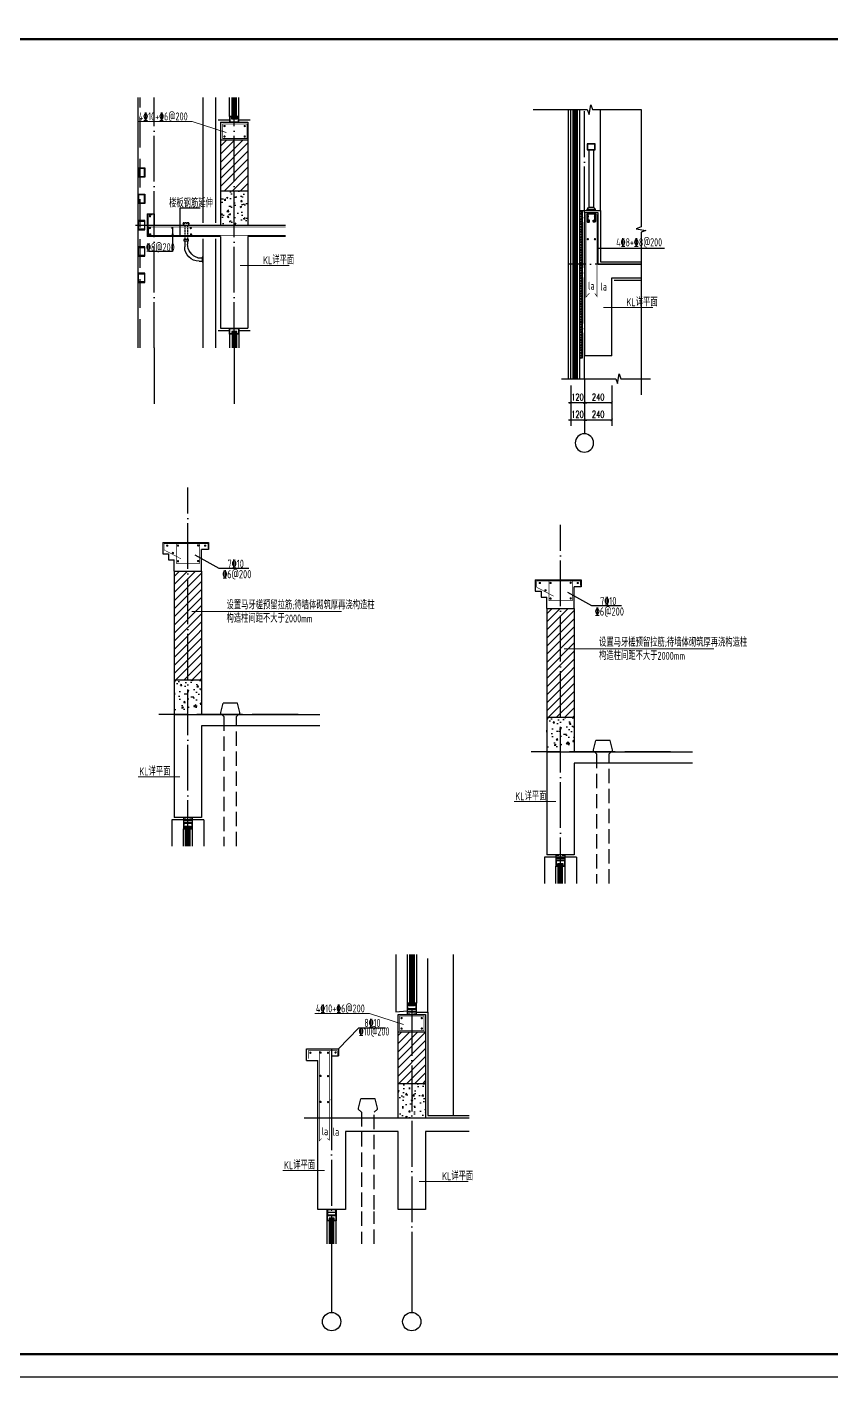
# Model space of a CAD drawing. Extents: x -638872 to -278819, y -139534 to 213996.
# Drawn here: x -345667 to -338645, y -121714 to -109929 of the extents above; entities that cross this region are included whole.
import ezdxf
from ezdxf.enums import TextEntityAlignment as Align

# ---------------------------------------------------------------- set-up
doc = ezdxf.new("R2010")
doc.units = 0
doc.header["$LTSCALE"] = 1000
doc.header["$MEASUREMENT"] = 0
doc.linetypes.add('DASH', pattern=[0.35, 0.25, -0.1])
doc.linetypes.add('DOTE', pattern=[2.42, 2, -0.2, 0.02, -0.2])
doc.layers.get('0').update_dxf_attribs({"linetype": 'CONTINUOUS'})
doc.layers.get('Defpoints').update_dxf_attribs({"linetype": 'CONTINUOUS'})
for name, color, linetype in [('0 - 填充', 250, 'CONTINUOUS'), ('0 - 栏杆', 151, 'CONTINUOUS'), ('AXIS', 171, 'CONTINUOUS'), ('AXIS_TEXT', 7, 'CONTINUOUS'), ('BALCONY', 6, 'CONTINUOUS'), ('DIM_SYMB', 3, 'CONTINUOUS'), ('DOTE', 14, 'DOTE'), ('E_WINDOW', 132, 'CONTINUOUS'), ('LATRINE', 6, 'CONTINUOUS'), ('LVTRY', 6, 'CONTINUOUS'), ('L栏杆', 161, 'CONTINUOUS'), ('PUB_DIM', 171, 'CONTINUOUS'), ('PUB_HATCH', 8, 'CONTINUOUS'), ('PUB_WALL', 9, 'CONTINUOUS'), ('REIN', 1, 'CONTINUOUS'), ('S_FLOOR', 2, 'CONTINUOUS'), ('S_SURFACE', 6, 'CONTINUOUS'), ('S_WALL', 9, 'CONTINUOUS'), ('SURFACE', 6, 'CONTINUOUS'), ('THICK', 6, 'CONTINUOUS'), ('TK', 4, 'CONTINUOUS')]:
    doc.layers.add(name, color=color, linetype=linetype)
for name, color, linetype, lineweight in [('COLU_HATCH', 251, 'CONTINUOUS', 0), ('FLOOR_UP_TEXT', 7, 'CONTINUOUS', 0), ('REIND', 1, 'CONTINUOUS', 0), ('REINL', 1, 'CONTINUOUS', 0)]:
    doc.layers.add(name, color=color, linetype=linetype, lineweight=lineweight)
doc.styles.add('_TCH_DIM_T3', font='SIMPLEX', dxfattribs={"width": 0.705882, "bigfont": 'GBCBIG'})
doc.styles.add('COMPLEX', font='COMPLEX')
doc.styles.add('TSSD_REIN', font='tssdeng.shx', dxfattribs={"width": 0.7, "bigfont": 'tssdchn.shx'})
doc.dimstyles.new('_TCH_ARCH&&20', dxfattribs={"dimtxt": 59.5, "dimasz": 20, "dimexe": 50, "dimexo": 60, "dimgap": 20, "dimtad": 1, "dimdec": 0, "dimzin": 0, "dimdsep": 46, "dimtxsty": '_TCH_DIM_T3', "dimblk": 'ARCHTICK', "dimcen": 0.09, "dimclrt": 7, "dimazin": 2, "dimtfac": 1, "dimtdec": 0, "dimtix": 1, "dimtmove": 2, "dimatfit": 3, "dimfxl": 0, "dimtolj": 1, "dimtzin": 0, "dimarcsym": 0})

# ---------------------------------------------------------------- blocks, each defined once
blk = doc.blocks.new('A$C32133BCD')
at = {"layer": 'S_SURFACE', "linetype": 'DASH', "ltscale": 0.3}
for p, q in [((688, 1594), (813, 1594)), ((688, 1594), (688, 981)), ((813, 1594), (813, 981))]:
    blk.add_line(p, q, dxfattribs=at)
at = {"layer": 'S_SURFACE'}
for p, q in [((688, 928), (688, 783)), ((813, 928), (813, 658)), ((239, 184), (43, 184)), ((188, 33), (43, 33))]:
    blk.add_line(p, q, dxfattribs=at)
at = {"layer": 'S_SURFACE', "linetype": 'DASH', "ltscale": 0.3}
blk.add_lwpolyline([(875, 1704), (875, 1686), (625, 1686), (625, 1704)], close=True, dxfattribs=at)
at = {"layer": 'S_SURFACE'}
for points in [[(652, 981), (853, 981), (853, 928), (652, 928)], [(0, 208), (43, 208), (43, 0), (0, 0)]]:
    blk.add_lwpolyline(points, close=True, dxfattribs=at)
at = {"layer": 'S_SURFACE', "linetype": 'DASH', "ltscale": 0.3}
for centre, start, end in [((749, 1703), 187.78586, 240.7315), ((752, 1703), 299.2685, 352.21414)]:
    blk.add_arc(centre, 125, start, end, dxfattribs=at)
at = {"layer": 'S_SURFACE'}
for centre, start in [((188, 658), 270), ((63, 783), 286.39188)]:
    blk.add_arc(centre, 625, start, 0, dxfattribs=at)
blk = doc.blocks.new('_AXISO')
blk.add_circle((0, 0), 0.5)
at = {"layer": 'AXIS_TEXT', "style": 'COMPLEX', "width": 1.041667}
blk.add_attdef('A', text='', height=0.56, dxfattribs=at).set_placement((-0.25, -0.28), (0.25, -0.28), align=Align.FIT)
blk = doc.blocks.new('_ArchTick')
at = {"color": 0, "linetype": 'ByBlock', "const_width": 0.15}
blk.add_lwpolyline([(-0.5, -0.5), (0.5, 0.5)], dxfattribs=at)
blk = doc.blocks.new('*D571')
at = {"layer": 'Defpoints', "color": 0}
for p in [(-340919, -113000), (-340799, -113000), (-340919, -113210)]:
    blk.add_point(p, dxfattribs=at)
at = {"layer": 'PUB_DIM', "color": 0, "lineweight": -2}
for p, q in [((-340919, -113060), (-340919, -113260)), ((-340799, -113060), (-340799, -113260)), ((-340919, -113210), (-340939, -113210)), ((-340799, -113210), (-340919, -113210)), ((-340799, -113210), (-340779, -113210))]:
    blk.add_line(p, q, dxfattribs=at)
at = {"layer": 'PUB_DIM', "color": 0, "lineweight": -2, "xscale": 20, "yscale": 20, "zscale": 20}
blk.add_blockref('_ArchTick', (-340919, -113210), dxfattribs=at)
at = {"layer": 'PUB_DIM', "color": 0, "lineweight": -2, "xscale": 20, "yscale": 20, "zscale": 20, "rotation": 180}
blk.add_blockref('_ArchTick', (-340799, -113210), dxfattribs=at)
at = {"layer": 'PUB_DIM', "color": 7, "insert": (-340859, -113160), "char_height": 59.5, "attachment_point": 5, "style": '_TCH_DIM_T3'}
blk.add_mtext('\\A1;120', dxfattribs=at)
blk = doc.blocks.new('*D572')
at = {"layer": 'Defpoints', "color": 0}
for p in [(-340799, -113000), (-340559, -113000), (-340799, -113210)]:
    blk.add_point(p, dxfattribs=at)
at = {"layer": 'PUB_DIM', "color": 0, "lineweight": -2}
for p, q in [((-340799, -113060), (-340799, -113260)), ((-340559, -113060), (-340559, -113260)), ((-340559, -113210), (-340799, -113210))]:
    blk.add_line(p, q, dxfattribs=at)
at = {"layer": 'PUB_DIM', "color": 0, "lineweight": -2, "xscale": 20, "yscale": 20, "zscale": 20, "rotation": 180}
blk.add_blockref('_ArchTick', (-340799, -113210), dxfattribs=at)
at = {"layer": 'PUB_DIM', "color": 0, "lineweight": -2, "xscale": 20, "yscale": 20, "zscale": 20}
blk.add_blockref('_ArchTick', (-340559, -113210), dxfattribs=at)
at = {"layer": 'PUB_DIM', "color": 7, "insert": (-340679, -113160), "char_height": 59.5, "attachment_point": 5, "style": '_TCH_DIM_T3'}
blk.add_mtext('\\A1;240', dxfattribs=at)
blk = doc.blocks.new('*D573')
at = {"layer": 'Defpoints', "color": 0}
for p in [(-340919, -113000), (-340799, -113000), (-340919, -113360)]:
    blk.add_point(p, dxfattribs=at)
at = {"layer": 'PUB_DIM', "color": 0, "lineweight": -2}
for p, q in [((-340919, -113060), (-340919, -113410)), ((-340799, -113060), (-340799, -113410)), ((-340919, -113360), (-340939, -113360)), ((-340799, -113360), (-340919, -113360)), ((-340799, -113360), (-340779, -113360))]:
    blk.add_line(p, q, dxfattribs=at)
at = {"layer": 'PUB_DIM', "color": 0, "lineweight": -2, "xscale": 20, "yscale": 20, "zscale": 20}
blk.add_blockref('_ArchTick', (-340919, -113360), dxfattribs=at)
at = {"layer": 'PUB_DIM', "color": 0, "lineweight": -2, "xscale": 20, "yscale": 20, "zscale": 20, "rotation": 180}
blk.add_blockref('_ArchTick', (-340799, -113360), dxfattribs=at)
at = {"layer": 'PUB_DIM', "color": 7, "insert": (-340859, -113310), "char_height": 59.5, "attachment_point": 5, "style": '_TCH_DIM_T3'}
blk.add_mtext('\\A1;120', dxfattribs=at)
blk = doc.blocks.new('*D574')
at = {"layer": 'Defpoints', "color": 0}
for p in [(-340799, -113000), (-340559, -113000), (-340799, -113360)]:
    blk.add_point(p, dxfattribs=at)
at = {"layer": 'PUB_DIM', "color": 0, "lineweight": -2}
for p, q in [((-340799, -113060), (-340799, -113410)), ((-340559, -113060), (-340559, -113410)), ((-340559, -113360), (-340799, -113360))]:
    blk.add_line(p, q, dxfattribs=at)
at = {"layer": 'PUB_DIM', "color": 0, "lineweight": -2, "xscale": 20, "yscale": 20, "zscale": 20, "rotation": 180}
blk.add_blockref('_ArchTick', (-340799, -113360), dxfattribs=at)
at = {"layer": 'PUB_DIM', "color": 0, "lineweight": -2, "xscale": 20, "yscale": 20, "zscale": 20}
blk.add_blockref('_ArchTick', (-340559, -113360), dxfattribs=at)
at = {"layer": 'PUB_DIM', "color": 7, "insert": (-340679, -113310), "char_height": 59.5, "attachment_point": 5, "style": '_TCH_DIM_T3'}
blk.add_mtext('\\A1;240', dxfattribs=at)
blk = doc.blocks.new('GeYuanFrame_32046168', base_point=(20.09, 4.53))
at = {"layer": 'TK'}
blk.add_lwpolyline([(20.09, 4.53), (20.09, 598.53), (861.09, 598.53), (861.09, 4.53)], close=True, dxfattribs=at)
at = {"layer": 'TK', "const_width": 1}
blk.add_lwpolyline([(45.09, 588.53), (851.09, 588.53), (851.09, 14.53), (45.09, 14.53)], close=True, dxfattribs=at)

msp = doc.modelspace()

# ---------------------------------------------------------------- hatches: boundary and pattern name
at = {"layer": '0 - 填充'}
h = msp.add_hatch(dxfattribs=at)
h.set_pattern_fill('普通砖', color=256, scale=20, style=0)
h.set_pattern_definition([(45, (-726028.226, -75615.016), (-35.355353, 35.355353), [])])
h.paths.add_polyline_path([(-343977.35, -111359.45), (-343737.35, -111359.45), (-343737.35, -110913.45), (-343977.35, -110913.74)])
h = msp.add_hatch(dxfattribs=at)
h.set_pattern_fill('ANSI37', color=256, scale=10, style=0)
h.set_pattern_definition([(135, (669280.422, -895413.919), (11.22532015, 11.22532015), []), (45, (669280.422, -895413.919), (11.22532015, -11.22532015), [])])
h.paths.add_polyline_path([(-340838.95, -112820.21), (-340818.95, -112820.21), (-340818.95, -111530.21), (-340838.95, -111530.21)])
at = {"layer": 'PUB_HATCH'}
h = msp.add_hatch(dxfattribs=at)
h.set_pattern_fill('混凝土', color=256, scale=20, style=0)
h.set_pattern_definition([(50, (-1133224.58, 304254.1), (143.452037, -12.550427), [15, -165]), (355, (-1133224.58, 304254.1), (-27.750267, 150.438427), [12, -132]), (100.4514, (-1133212.63, 304253.05), (115.701876, 137.887908), [12.748038, -140.228422]), (46.1842, (-1133224.58, 304294.1), (213.44821, -33.103803), [22.5, -247.5]), (96.6356, (-1133206.8, 304291.34), (186.93254, 194.823574), [19.12206, -210.3426]), (351.1842, (-1133224.58, 304294.1), (186.93239, 194.82372), [18, -198]), (21, (-1133204.58, 304284.1), (119.38141, -80.523778), [15, -165]), (326, (-1133204.58, 304284.1), (48.663066, 145.03001), [12, -132]), (71.4514, (-1133194.63, 304277.39), (168.044526, 64.5061), [12.748038, -140.228422]), (37.5, (-1133224.58, 304254.1), (2.431971, 66.5787708), [0, -130.4, 0, -134, 0, -132.5]), (7.5, (-1133224.58, 304254.1), (52.6139075, 78.8823424), [0, -76.4, 0, -127.4, 0, -50.5]), (327.5, (-1133269.18, 304254.1), (106.7644872, -4.5109743), [0, -50, 0, -156, 0, -207]), (317.5, (-1133289.18, 304254.1), (116.637234, 20.020996), [0, -65, 0, -103.6, 0, -147])])
h.paths.add_polyline_path([(-343737.35, -111359.45), (-343977.35, -111359.45), (-343977.35, -111659.45), (-343737.35, -111659.45)])
h = msp.add_hatch(dxfattribs=at)
h.set_pattern_fill('普通砖', color=256, scale=20, style=0)
h.set_pattern_definition([(45, (-846279.266, -634018.164), (-35.3553532, 35.3553532), [])])
h.paths.add_polyline_path([(-344141.7, -114679.62), (-344381.7, -114679.62), (-344381.7, -115629.62), (-344141.7, -115629.62), (-344141.7, -115331.66), (-344174.44, -115329.41), (-344141.7, -115327.17), (-344141.7, -115232.34), (-344184.44, -115229.41), (-344141.7, -115226.49)])
h = msp.add_hatch(dxfattribs=at)
h.set_pattern_fill('普通砖', color=256, scale=20, style=0)
h.set_pattern_definition([(45, (-843025.33, -634344.08), (-35.3553532, 35.3553532), [])])
h.paths.add_polyline_path([(-340887.76, -115005.53), (-341127.76, -115005.53), (-341127.76, -115955.53), (-340887.76, -115955.53), (-340887.76, -115657.57), (-340920.51, -115655.33), (-340887.76, -115653.09), (-340887.76, -115558.26), (-340930.51, -115555.33), (-340887.76, -115552.4)])
h = msp.add_hatch(dxfattribs=at)
h.set_pattern_fill('混凝土', color=256, scale=20, style=0)
h.set_pattern_definition([(50, (-846279.27, -634054.07), (143.452037, -12.550427), [15, -165]), (355, (-846279.27, -634054.07), (-27.750267, 150.438427), [12, -132]), (100.4514, (-846267.31, -634055.11), (115.701876, 137.887908), [12.748038, -140.228422]), (46.1842, (-846279.27, -634014.07), (213.44821, -33.103803), [22.5, -247.5]), (96.6356, (-846261.48, -634016.82), (186.93254, 194.823574), [19.12206, -210.3426]), (351.1842, (-846279.27, -634014.07), (186.93239, 194.82372), [18, -198]), (21, (-846259.27, -634024.07), (119.38141, -80.523778), [15, -165]), (326, (-846259.27, -634024.07), (48.663066, 145.03001), [12, -132]), (71.4514, (-846249.32, -634030.78), (168.044526, 64.5061), [12.748038, -140.228422]), (37.5, (-846279.266, -634054.066), (2.431971, 66.5787708), [0, -130.4, 0, -134, 0, -132.5]), (7.5, (-846279.266, -634054.066), (52.6139075, 78.8823424), [0, -76.4, 0, -127.4, 0, -50.5]), (327.5, (-846323.866, -634054.066), (106.7644872, -4.5109743), [0, -50, 0, -156, 0, -207]), (317.5, (-846343.87, -634054.07), (116.637234, 20.020996), [0, -65, 0, -103.6, 0, -147])])
h.paths.add_polyline_path([(-344141.7, -115629.62), (-344381.7, -115629.62), (-344381.7, -115929.62), (-344141.7, -115929.62)])
h = msp.add_hatch(dxfattribs=at)
h.set_pattern_fill('混凝土', color=256, scale=20, style=0)
h.set_pattern_definition([(50, (-843025.33, -634379.98), (143.452037, -12.550427), [15, -165]), (355, (-843025.33, -634379.98), (-27.750267, 150.438427), [12, -132]), (100.4514, (-843013.38, -634381.03), (115.701876, 137.887908), [12.748038, -140.228422]), (46.1842, (-843025.33, -634339.98), (213.44821, -33.103803), [22.5, -247.5]), (96.6356, (-843007.54, -634342.74), (186.93254, 194.823574), [19.12206, -210.3426]), (351.1842, (-843025.33, -634339.98), (186.93239, 194.82372), [18, -198]), (21, (-843005.33, -634349.98), (119.38141, -80.523778), [15, -165]), (326, (-843005.33, -634349.98), (48.663066, 145.03001), [12, -132]), (71.4514, (-842995.38, -634356.7), (168.044526, 64.5061), [12.748038, -140.228422]), (37.5, (-843025.33, -634379.983), (2.431971, 66.5787708), [0, -130.4, 0, -134, 0, -132.5]), (7.5, (-843025.33, -634379.98), (52.6139075, 78.8823424), [0, -76.4, 0, -127.4, 0, -50.5]), (327.5, (-843069.93, -634379.983), (106.7644872, -4.5109743), [0, -50, 0, -156, 0, -207]), (317.5, (-843089.93, -634379.98), (116.637234, 20.020996), [0, -65, 0, -103.6, 0, -147])])
h.paths.add_polyline_path([(-340887.76, -115955.53), (-341127.76, -115955.53), (-341127.76, -116255.53), (-340887.76, -116255.53)])
h = msp.add_hatch(dxfattribs=at)
h.set_pattern_fill('普通砖', color=256, scale=20, style=0)
h.set_pattern_definition([(45, (-749316.135, -85236.36), (-35.355353, 35.355353), [])])
h.paths.add_polyline_path([(-342186.63, -118700.76), (-342426.63, -118700.76), (-342426.63, -119036.55), (-342408.89, -119037.76), (-342426.63, -119038.98), (-342426.63, -119136.55), (-342408.89, -119137.76), (-342426.63, -119138.98), (-342426.63, -119150.76), (-342186.63, -119150.76)])
h = msp.add_hatch(dxfattribs=at)
h.set_pattern_fill('混凝土', color=256, scale=20, style=0)
h.set_pattern_definition([(50, (-749316.13, -85272.26), (143.452037, -12.550427), [15, -165]), (355, (-749316.13, -85272.26), (-27.750267, 150.438427), [12, -132]), (100.4514, (-749304.18, -85273.31), (115.701876, 137.88791), [12.74804, -140.22842]), (46.1842, (-749316.13, -85232.26), (213.44821, -33.1038), [22.5, -247.5]), (96.6356, (-749298.35, -85235.02), (186.93254, 194.82357), [19.12206, -210.3426]), (351.1842, (-749316.13, -85232.26), (186.93239, 194.82372), [18, -198]), (21, (-749296.13, -85242.26), (119.38141, -80.523778), [15, -165]), (326, (-749296.13, -85242.26), (48.663066, 145.03001), [12, -132]), (71.4514, (-749286.19, -85248.97), (168.044526, 64.5061), [12.74804, -140.22842]), (37.5, (-749316.135, -85272.26), (2.431971, 66.578771), [0, -130.4, 0, -134, 0, -132.5]), (7.5, (-749316.135, -85272.26), (52.613907, 78.882342), [0, -76.4, 0, -127.4, 0, -50.5]), (327.5, (-749360.735, -85272.26), (106.764487, -4.510974), [0, -50, 0, -156, 0, -207]), (317.5, (-749380.735, -85272.26), (116.637234, 20.020996), [0, -65, 0, -103.6, 0, -147])])
h.paths.add_polyline_path([(-342186.63, -119150.76), (-342426.63, -119150.76), (-342426.63, -119450.76), (-342186.63, -119450.76)])

# ---------------------------------------------------------------- linework, layer by layer
msp.add_line((-344697.35, -112730.9), (-344697.35, -110543.97))
at = {"color": 251, "linetype": 'DASH'}
msp.add_line((-344677.35, -112730.9), (-344677.35, -110543.97), dxfattribs=at)
at = {"layer": '0 - 栏杆'}
for p, q in [((-340759.28, -111000.21), (-340759.28, -111504.49)), ((-340719.28, -111000.21), (-340719.28, -111504.49))]:
    msp.add_line(p, q, dxfattribs=at)
at = {"layer": '0 - 栏杆', "ltscale": 100}
for p, q in [((-340776.28, -111519.93), (-340702.28, -111519.93)), ((-340776.28, -111530.21), (-340776.28, -111519.93)), ((-340775.43, -111552.61), (-340775.43, -111625.16)), ((-340767.75, -111557.89), (-340767.75, -111622.76)), ((-340710.15, -111557.89), (-340767.75, -111557.89)), ((-340714.28, -111504.49), (-340764.28, -111504.49)), ((-340710.15, -111557.89), (-340710.15, -111622.76)), ((-340702.47, -111552.61), (-340702.47, -111625.16)), ((-340702.28, -111530.21), (-340702.28, -111519.93)), ((-340775.43, -111625.16), (-340775.43, -111628.04)), ((-340770.63, -111632.84), (-340758.8, -111632.84)), ((-340765.35, -111625.16), (-340762.64, -111625.16)), ((-340754, -111614.4), (-340760.24, -111614.73)), ((-340760.24, -111622.76), (-340760.24, -111614.73)), ((-340754, -111628.04), (-340754, -111614.4)), ((-340723.9, -111628.04), (-340723.9, -111614.4)), ((-340723.9, -111614.4), (-340717.66, -111614.73)), ((-340707.27, -111632.84), (-340719.1, -111632.84)), ((-340717.66, -111622.76), (-340717.66, -111614.73)), ((-340712.55, -111625.16), (-340715.26, -111625.16)), ((-340702.47, -111625.16), (-340702.47, -111628.04))]:
    msp.add_line(p, q, dxfattribs=at)
at = {"layer": '0 - 栏杆'}
for points in [[(-340704.28, -110950.21), (-340774.28, -110950.21), (-340774.28, -111000.21), (-340704.28, -111000.21)], [(-340707.28, -110953.21), (-340771.28, -110953.21), (-340771.28, -110997.21), (-340707.28, -110997.21)]]:
    msp.add_lwpolyline(points, close=True, dxfattribs=at)
at = {"layer": '0 - 栏杆', "ltscale": 100}
for centre, radius, start, end in [((-340783.94, -111501.59), 19.88, 292.68585, 351.617767), ((-340773.03, -111552.61), 2.4, 90, 180), ((-340697.48, -111503.82), 16.81, 182.285163, 253.41122), ((-340704.87, -111552.61), 2.4, 0, 90), ((-340770.63, -111628.04), 4.8, 180, 270), ((-340765.35, -111622.76), 2.4, 180, 270), ((-340762.64, -111622.76), 2.4, 270, 0), ((-340758.8, -111628.04), 4.8, 270, 0), ((-340719.1, -111628.04), 4.8, 180, 270), ((-340715.26, -111622.76), 2.4, 180, 270), ((-340712.55, -111622.76), 2.4, 270, 0), ((-340707.27, -111628.04), 4.8, 270, 0)]:
    msp.add_arc(centre, radius, start, end, dxfattribs=at)
at = {"layer": 'AXIS'}
for p, q in [((-344557.35, -112730.9), (-344557.35, -113218.83)), ((-343857.35, -112730.9), (-343857.35, -113218.83)), ((-340798.95, -113000.21), (-340798.95, -113480.21)), ((-343006.63, -120550.76), (-343006.63, -121150.76)), ((-342306.63, -120550.76), (-342306.63, -121150.76))]:
    msp.add_line(p, q, dxfattribs=at)
at = {"layer": 'BALCONY', "ltscale": 0.5}
for points in [[(-344328.91, -111747.64), (-344328.91, -111506.64), (-344155.94, -111506.64)], [(-344397.82, -111684.29), (-344397.82, -111857.08), (-344397.82, -111890.4), (-344602.19, -111890.4)]]:
    msp.add_lwpolyline(points, dxfattribs=at)
at = {"layer": 'BALCONY'}
msp.add_lwpolyline([(-340100.5, -111863.48), (-340687.71, -111863.48)], dxfattribs=at)
at = {"layer": 'DIM_SYMB'}
for points in [[(-341246.95, -110650.07), (-340773.53, -110650.07), (-340758.25, -110692.07), (-340743.44, -110608.07), (-340728.53, -110650.07), (-340304.67, -110650.07)], [(-340304.67, -110650.07), (-340304.67, -111674.8), (-340346.67, -111690.09), (-340262.67, -111704.9), (-340304.67, -111719.8), (-340304.67, -113139.71)], [(-340998.95, -113000.21), (-340525.53, -113000.21), (-340510.25, -113042.21), (-340495.44, -112958.21), (-340480.53, -113000.21), (-340221.17, -113000.21)]]:
    msp.add_lwpolyline(points, dxfattribs=at)
at = {"layer": 'DOTE', "ltscale": 0.2}
for p, q in [((-344557.35, -112730.9), (-344557.35, -110543.97)), ((-343857.35, -112730.9), (-343857.35, -110543.97)), ((-340798.95, -113000.21), (-340798.95, -110650.07)), ((-344720.11, -111659.45), (-343409.31, -111659.45)), ((-340304.67, -112000.21), (-340938.95, -112000.21)), ((-344261.7, -117079.62), (-344261.7, -113950.01)), ((-341007.76, -117405.53), (-341007.76, -114275.93)), ((-343299.86, -115929.62), (-344517.2, -115929.62)), ((-340045.93, -116255.53), (-341263.26, -116255.53)), ((-342306.63, -118027.34), (-342306.63, -120550.76)), ((-343006.63, -118850.76), (-343006.63, -120550.76)), ((-343246.63, -119450.76), (-341806.63, -119450.76))]:
    msp.add_line(p, q, dxfattribs=at)
at = {"layer": 'E_WINDOW'}
for p, q in [((-343897.35, -110709.45), (-343897.35, -110543.97)), ((-343875.85, -110709.45), (-343875.85, -110543.97)), ((-343837.35, -110709.45), (-343837.35, -110543.97)), ((-343817.35, -110709.45), (-343817.35, -110543.97)), ((-340918.95, -113000.21), (-340918.95, -110650.07)), ((-340897.45, -113000.21), (-340897.45, -110650.07)), ((-340858.95, -113000.21), (-340858.95, -110650.07)), ((-340838.95, -113000.21), (-340838.95, -110650.07)), ((-343897.35, -112609.45), (-343897.35, -112730.9)), ((-343875.85, -112609.45), (-343875.85, -112730.9)), ((-343837.35, -112609.45), (-343837.35, -112730.9)), ((-343817.35, -112609.45), (-343817.35, -112730.9)), ((-344301.7, -117079.62), (-344301.7, -116929.62)), ((-344281.7, -117079.62), (-344281.7, -116929.62)), ((-344243.2, -117079.62), (-344243.2, -116929.62)), ((-344221.7, -117079.62), (-344221.7, -116929.62)), ((-341047.76, -117405.53), (-341047.76, -117255.53)), ((-341027.76, -117405.53), (-341027.76, -117255.53)), ((-340989.26, -117405.53), (-340989.26, -117255.53)), ((-340967.76, -117405.53), (-340967.76, -117255.53)), ((-342346.63, -118027.34), (-342346.63, -118450.76)), ((-342325.13, -118027.34), (-342325.13, -118450.76)), ((-342286.63, -118027.34), (-342286.63, -118450.76)), ((-342266.63, -118027.34), (-342266.63, -118450.76)), ((-343046.63, -120550.76), (-343046.63, -120350.76)), ((-343025.13, -120550.76), (-343025.13, -120350.76)), ((-342986.63, -120550.76), (-342986.63, -120350.76)), ((-342966.63, -120550.76), (-342966.63, -120350.76))]:
    msp.add_line(p, q, dxfattribs=at)
at = {"layer": 'E_WINDOW', "color": 251}
for p, q in [((-343869.35, -110723.45), (-343869.35, -110729.45)), ((-343869.35, -110723.45), (-343845.35, -110723.45)), ((-343868.35, -110723.45), (-343868.35, -110729.45)), ((-343867.35, -110723.45), (-343867.35, -110729.45)), ((-343866.35, -110729.45), (-343848.35, -110723.45)), ((-343848.35, -110729.45), (-343866.35, -110723.45)), ((-343866.35, -110723.45), (-343866.35, -110729.45)), ((-343863.35, -110709.45), (-343851.35, -110717.45)), ((-343851.35, -110709.45), (-343863.35, -110717.45)), ((-343863.35, -110709.45), (-343851.35, -110709.45)), ((-343863.35, -110717.45), (-343851.35, -110717.45)), ((-343863.35, -110719.45), (-343851.35, -110719.45)), ((-343863.35, -110721.45), (-343851.35, -110721.45)), ((-343863.35, -110723.45), (-343851.35, -110723.45)), ((-343848.35, -110723.45), (-343848.35, -110729.45)), ((-343847.35, -110723.45), (-343847.35, -110729.45)), ((-343846.35, -110723.45), (-343846.35, -110729.45)), ((-343845.35, -110723.45), (-343845.35, -110729.45)), ((-343869.35, -112595.45), (-343869.35, -112589.45)), ((-343869.35, -112595.45), (-343845.35, -112595.45)), ((-343868.35, -112595.45), (-343868.35, -112589.45)), ((-343867.35, -112595.45), (-343867.35, -112589.45)), ((-343866.35, -112589.45), (-343848.35, -112595.45)), ((-343848.35, -112589.45), (-343866.35, -112595.45)), ((-343866.35, -112595.45), (-343866.35, -112589.45)), ((-343863.35, -112595.45), (-343851.35, -112595.45)), ((-343863.35, -112597.45), (-343851.35, -112597.45)), ((-343863.35, -112599.45), (-343851.35, -112599.45)), ((-343863.35, -112609.45), (-343851.35, -112601.45)), ((-343851.35, -112609.45), (-343863.35, -112601.45)), ((-343863.35, -112601.45), (-343851.35, -112601.45)), ((-343863.35, -112609.45), (-343851.35, -112609.45)), ((-343848.35, -112595.45), (-343848.35, -112589.45)), ((-343847.35, -112595.45), (-343847.35, -112589.45)), ((-343846.35, -112595.45), (-343846.35, -112589.45)), ((-343845.35, -112595.45), (-343845.35, -112589.45)), ((-344273.7, -116915.62), (-344273.7, -116909.62)), ((-344272.7, -116915.62), (-344272.7, -116909.62)), ((-344271.7, -116915.62), (-344271.7, -116909.62)), ((-344270.7, -116915.62), (-344270.7, -116909.62)), ((-344252.7, -116909.62), (-344270.7, -116915.62)), ((-344270.7, -116909.62), (-344252.7, -116915.62)), ((-344255.7, -116915.62), (-344267.7, -116915.62)), ((-344255.7, -116917.62), (-344267.7, -116917.62)), ((-344255.7, -116919.62), (-344267.7, -116919.62)), ((-344267.7, -116929.62), (-344255.7, -116921.62)), ((-344255.7, -116929.62), (-344267.7, -116921.62)), ((-344255.7, -116921.62), (-344267.7, -116921.62)), ((-344255.7, -116929.62), (-344267.7, -116929.62)), ((-344252.7, -116915.62), (-344252.7, -116909.62)), ((-344251.7, -116915.62), (-344251.7, -116909.62)), ((-344250.7, -116915.62), (-344250.7, -116909.62)), ((-344249.7, -116915.62), (-344249.7, -116909.62)), ((-341019.76, -117241.53), (-341019.76, -117235.53)), ((-341018.76, -117241.53), (-341018.76, -117235.53)), ((-341017.76, -117241.53), (-341017.76, -117235.53)), ((-341016.76, -117241.53), (-341016.76, -117235.53)), ((-340998.76, -117235.53), (-341016.76, -117241.53)), ((-341016.76, -117235.53), (-340998.76, -117241.53)), ((-341001.76, -117241.53), (-341013.76, -117241.53)), ((-341001.76, -117243.53), (-341013.76, -117243.53)), ((-341001.76, -117245.53), (-341013.76, -117245.53)), ((-341013.76, -117255.53), (-341001.76, -117247.53)), ((-341001.76, -117255.53), (-341013.76, -117247.53)), ((-341001.76, -117247.53), (-341013.76, -117247.53)), ((-341001.76, -117255.53), (-341013.76, -117255.53)), ((-340998.76, -117241.53), (-340998.76, -117235.53)), ((-340997.76, -117241.53), (-340997.76, -117235.53)), ((-340996.76, -117241.53), (-340996.76, -117235.53)), ((-340995.76, -117241.53), (-340995.76, -117235.53)), ((-342318.63, -118464.76), (-342318.63, -118470.76)), ((-342317.63, -118464.76), (-342317.63, -118470.76)), ((-342316.63, -118464.76), (-342316.63, -118470.76)), ((-342297.63, -118470.76), (-342315.63, -118464.76)), ((-342315.63, -118470.76), (-342297.63, -118464.76)), ((-342315.63, -118464.76), (-342315.63, -118470.76)), ((-342312.63, -118450.76), (-342300.63, -118450.76)), ((-342312.63, -118450.76), (-342300.63, -118458.76)), ((-342300.63, -118450.76), (-342312.63, -118458.76)), ((-342312.63, -118458.76), (-342300.63, -118458.76)), ((-342312.63, -118460.76), (-342300.63, -118460.76)), ((-342312.63, -118462.76), (-342300.63, -118462.76)), ((-342312.63, -118464.76), (-342300.63, -118464.76)), ((-342297.63, -118464.76), (-342297.63, -118470.76)), ((-342296.63, -118464.76), (-342296.63, -118470.76)), ((-342295.63, -118464.76), (-342295.63, -118470.76)), ((-342294.63, -118464.76), (-342294.63, -118470.76)), ((-343018.63, -120336.76), (-343018.63, -120330.76)), ((-343017.63, -120336.76), (-343017.63, -120330.76)), ((-343016.63, -120336.76), (-343016.63, -120330.76)), ((-343015.63, -120330.76), (-342997.63, -120336.76)), ((-343015.63, -120336.76), (-343015.63, -120330.76)), ((-342997.63, -120330.76), (-343015.63, -120336.76)), ((-343012.63, -120336.76), (-343000.63, -120336.76)), ((-343012.63, -120338.76), (-343000.63, -120338.76)), ((-343012.63, -120340.76), (-343000.63, -120340.76)), ((-343000.63, -120350.76), (-343012.63, -120342.76)), ((-343012.63, -120350.76), (-343000.63, -120342.76)), ((-343012.63, -120342.76), (-343000.63, -120342.76)), ((-343012.63, -120350.76), (-343000.63, -120350.76)), ((-342997.63, -120336.76), (-342997.63, -120330.76)), ((-342996.63, -120336.76), (-342996.63, -120330.76)), ((-342995.63, -120336.76), (-342995.63, -120330.76)), ((-342994.63, -120336.76), (-342994.63, -120330.76))]:
    msp.add_line(p, q, dxfattribs=at)
for points in [[(-343869.35, -110729.45), (-343869.35, -110543.97)], [(-343863.35, -110543.97), (-343863.35, -110723.45)], [(-343851.35, -110543.97), (-343851.35, -110723.45)], [(-343845.35, -110729.45), (-343845.35, -110543.97)], [(-340890.95, -113000.21), (-340890.95, -110650.07)], [(-340884.95, -110650.07), (-340884.95, -113000.21)], [(-340872.95, -110650.07), (-340872.95, -113000.21)], [(-340866.95, -113000.21), (-340866.95, -110650.07)], [(-343869.35, -112589.45), (-343869.35, -112730.9)], [(-343863.35, -112730.9), (-343863.35, -112595.45)], [(-343851.35, -112730.9), (-343851.35, -112595.45)], [(-343845.35, -112589.45), (-343845.35, -112730.9)], [(-344273.7, -117079.62), (-344273.7, -116915.62), (-344267.7, -116915.62), (-344267.7, -117079.62)], [(-344249.7, -117079.62), (-344249.7, -116915.62), (-344255.7, -116915.62), (-344255.7, -117079.62)], [(-341019.76, -117405.53), (-341019.76, -117241.53), (-341013.76, -117241.53), (-341013.76, -117405.53)], [(-340995.76, -117405.53), (-340995.76, -117241.53), (-341001.76, -117241.53), (-341001.76, -117405.53)], [(-342318.63, -118027.34), (-342318.63, -118464.76), (-342312.63, -118464.76), (-342312.63, -118027.34)], [(-342294.63, -118027.34), (-342294.63, -118464.76), (-342300.63, -118464.76), (-342300.63, -118027.34)], [(-343018.63, -120550.76), (-343018.63, -120336.76), (-343012.63, -120336.76), (-343012.63, -120550.76)], [(-342994.63, -120550.76), (-342994.63, -120336.76), (-343000.63, -120336.76), (-343000.63, -120550.76)]]:
    msp.add_lwpolyline(points, dxfattribs=at)
at = {"layer": 'E_WINDOW'}
for points in [[(-343897.35, -110709.45), (-343897.35, -110759.45), (-343817.35, -110759.45), (-343817.35, -110709.45), (-343837.35, -110709.45), (-343837.35, -110729.45), (-343875.85, -110729.45), (-343875.85, -110709.45)], [(-343894.35, -110712.45), (-343894.35, -110756.45), (-343820.35, -110756.45), (-343820.35, -110712.45), (-343834.35, -110712.45), (-343834.35, -110732.45), (-343878.85, -110732.45), (-343878.85, -110712.45)], [(-343897.35, -112609.45), (-343897.35, -112559.45), (-343817.35, -112559.45), (-343817.35, -112609.45), (-343837.35, -112609.45), (-343837.35, -112589.45), (-343875.85, -112589.45), (-343875.85, -112609.45)], [(-343894.35, -112606.45), (-343894.35, -112562.45), (-343820.35, -112562.45), (-343820.35, -112606.45), (-343834.35, -112606.45), (-343834.35, -112586.45), (-343878.85, -112586.45), (-343878.85, -112606.45)], [(-344276.7, -116829.62), (-344301.7, -116829.62), (-344301.7, -116879.62), (-344221.7, -116879.62), (-344221.7, -116829.62), (-344246.7, -116829.62), (-344246.7, -116832.62), (-344224.7, -116832.62), (-344224.7, -116854.62), (-344298.7, -116854.62), (-344298.7, -116832.62), (-344276.7, -116832.62)], [(-344221.7, -116929.62), (-344221.7, -116879.62), (-344301.7, -116879.62), (-344301.7, -116929.62), (-344281.7, -116929.62), (-344281.7, -116909.62), (-344243.2, -116909.62), (-344243.2, -116929.62)], [(-344298.7, -116857.62), (-344224.7, -116857.62), (-344224.7, -116876.62), (-344298.7, -116876.62)], [(-344224.7, -116926.62), (-344224.7, -116882.62), (-344298.7, -116882.62), (-344298.7, -116926.62), (-344284.7, -116926.62), (-344284.7, -116906.62), (-344240.2, -116906.62), (-344240.2, -116926.62)], [(-341022.76, -117155.53), (-341047.76, -117155.53), (-341047.76, -117205.53), (-340967.76, -117205.53), (-340967.76, -117155.53), (-340992.76, -117155.53), (-340992.76, -117158.53), (-340970.76, -117158.53), (-340970.76, -117180.53), (-341044.76, -117180.53), (-341044.76, -117158.53), (-341022.76, -117158.53)], [(-340967.76, -117255.53), (-340967.76, -117205.53), (-341047.76, -117205.53), (-341047.76, -117255.53), (-341027.76, -117255.53), (-341027.76, -117235.53), (-340989.26, -117235.53), (-340989.26, -117255.53)], [(-341044.76, -117183.53), (-340970.76, -117183.53), (-340970.76, -117202.53), (-341044.76, -117202.53)], [(-340970.76, -117252.53), (-340970.76, -117208.53), (-341044.76, -117208.53), (-341044.76, -117252.53), (-341030.76, -117252.53), (-341030.76, -117232.53), (-340986.26, -117232.53), (-340986.26, -117252.53)], [(-342346.63, -118450.76), (-342346.63, -118500.76), (-342266.63, -118500.76), (-342266.63, -118450.76), (-342286.63, -118450.76), (-342286.63, -118470.76), (-342325.13, -118470.76), (-342325.13, -118450.76)], [(-342291.63, -118550.76), (-342266.63, -118550.76), (-342266.63, -118500.76), (-342346.63, -118500.76), (-342346.63, -118550.76), (-342321.63, -118550.76), (-342321.63, -118547.76), (-342343.63, -118547.76), (-342343.63, -118525.76), (-342269.63, -118525.76), (-342269.63, -118547.76), (-342291.63, -118547.76)], [(-342343.63, -118453.76), (-342343.63, -118497.76), (-342269.63, -118497.76), (-342269.63, -118453.76), (-342283.63, -118453.76), (-342283.63, -118473.76), (-342328.13, -118473.76), (-342328.13, -118453.76)], [(-342269.63, -118522.76), (-342343.63, -118522.76), (-342343.63, -118503.76), (-342269.63, -118503.76)], [(-342991.63, -120250.76), (-342966.63, -120250.76), (-342966.63, -120300.76), (-343046.63, -120300.76), (-343046.63, -120250.76), (-343021.63, -120250.76), (-343021.63, -120253.76), (-343043.63, -120253.76), (-343043.63, -120275.76), (-342969.63, -120275.76), (-342969.63, -120253.76), (-342991.63, -120253.76)], [(-343046.63, -120350.76), (-343046.63, -120300.76), (-342966.63, -120300.76), (-342966.63, -120350.76), (-342986.63, -120350.76), (-342986.63, -120330.76), (-343025.13, -120330.76), (-343025.13, -120350.76)], [(-342969.63, -120278.76), (-343043.63, -120278.76), (-343043.63, -120297.76), (-342969.63, -120297.76)], [(-343043.63, -120347.76), (-343043.63, -120303.76), (-342969.63, -120303.76), (-342969.63, -120347.76), (-342983.63, -120347.76), (-342983.63, -120327.76), (-343028.13, -120327.76), (-343028.13, -120347.76)]]:
    msp.add_lwpolyline(points, close=True, dxfattribs=at)
at = {"layer": 'E_WINDOW', "color": 251}
for centre in [(-343863.35, -110726.45), (-343851.35, -110726.45), (-343863.35, -112592.45), (-343851.35, -112592.45), (-344267.7, -116912.62), (-344255.7, -116912.62), (-341013.76, -117238.53), (-341001.76, -117238.53), (-342312.63, -118467.76), (-342300.63, -118467.76), (-343012.63, -120333.76), (-343000.63, -120333.76)]:
    msp.add_circle(centre, 3, dxfattribs=at)
for centre, radius, start, end in [((-343872.6, -110709.45), 3.25, 0, 180), ((-343872.6, -110718.45), 3.25, 180, 0), ((-343872.6, -110709.45), 2.75, 0, 180), ((-343872.6, -110718.45), 2.75, 180, 0), ((-343841.35, -110709.45), 4, 0, 180), ((-343841.35, -110718.45), 4, 180, 0), ((-343841.35, -110709.45), 3.5, 0, 180), ((-343841.35, -110718.45), 3.5, 180, 0), ((-343872.6, -112600.45), 3.25, 0, 180), ((-343872.6, -112609.45), 3.25, 180, 0), ((-343872.6, -112600.45), 2.75, 0, 180), ((-343872.6, -112609.45), 2.75, 180, 0), ((-343841.35, -112600.45), 4, 0, 180), ((-343841.35, -112609.45), 4, 180, 0), ((-343841.35, -112600.45), 3.5, 0, 180), ((-343841.35, -112609.45), 3.5, 180, 0), ((-344277.7, -116920.62), 4, 0, 180), ((-344277.7, -116929.62), 4, 180, 0), ((-344277.7, -116920.62), 3.5, 0, 180), ((-344277.7, -116929.62), 3.5, 180, 0), ((-344246.45, -116920.62), 3.25, 0, 180), ((-344246.45, -116929.62), 3.25, 180, 0), ((-344246.45, -116920.62), 2.75, 0, 180), ((-344246.45, -116929.62), 2.75, 180, 0), ((-341023.76, -117246.53), 4, 0, 180), ((-341023.76, -117255.53), 4, 180, 0), ((-341023.76, -117246.53), 3.5, 0, 180), ((-341023.76, -117255.53), 3.5, 180, 0), ((-340992.51, -117246.53), 3.25, 0, 180), ((-340992.51, -117255.53), 3.25, 180, 0), ((-340992.51, -117246.53), 2.75, 0, 180), ((-340992.51, -117255.53), 2.75, 180, 0), ((-342321.88, -118450.76), 3.25, 0, 180), ((-342321.88, -118459.76), 3.25, 180, 0), ((-342321.88, -118450.76), 2.75, 0, 180), ((-342321.88, -118459.76), 2.75, 180, 0), ((-342290.63, -118450.76), 4, 0, 180), ((-342290.63, -118459.76), 4, 180, 0), ((-342290.63, -118450.76), 3.5, 0, 180), ((-342290.63, -118459.76), 3.5, 180, 0), ((-343021.88, -120341.76), 3.25, 0, 180), ((-343021.88, -120350.76), 3.25, 180, 0), ((-343021.88, -120341.76), 2.75, 0, 180), ((-343021.88, -120350.76), 2.75, 180, 0), ((-342990.63, -120341.76), 4, 0, 180), ((-342990.63, -120350.76), 4, 180, 0), ((-342990.63, -120341.76), 3.5, 0, 180), ((-342990.63, -120350.76), 3.5, 180, 0)]:
    msp.add_arc(centre, radius, start, end, dxfattribs=at)
at = {"layer": 'FLOOR_UP_TEXT', "color": 6}
for points in [[(-344699.77, -110754.6), (-344223.96, -110754.6), (-343926.58, -110849.7)], [(-343805.41, -112011.6), (-343376.61, -112011.6)], [(-340631.67, -112378.12), (-340202.88, -112378.12)], [(-344228.57, -115031.46), (-342921.67, -115031.46)], [(-340974.63, -115357.38), (-339667.73, -115357.38)], [(-344697.68, -116474.91), (-344332.93, -116474.91)], [(-341413.8, -116690.98), (-341049.05, -116690.98)], [(-343153.06, -118541.91), (-342677.25, -118541.91), (-342379.87, -118637)], [(-343433.99, -119911.63), (-343069.24, -119911.63)], [(-342242.02, -120007.66), (-341813.22, -120007.66)]]:
    msp.add_lwpolyline(points, dxfattribs=at)
at = {"layer": 'LVTRY', "linetype": 'DASH', "ltscale": 0.5}
for points in [[(-343837.19, -117079.62), (-343837.19, -115948.97), (-343806.98, -115920.93), (-343806.98, -115912.58), (-343828.56, -115830.62), (-343955.83, -115830.62), (-343977.41, -115912.58), (-343977.41, -115920.93), (-343947.19, -115948.97), (-343947.19, -117079.62)], [(-340583.26, -117405.53), (-340583.26, -116274.89), (-340553.04, -116246.85), (-340553.04, -116238.49), (-340574.63, -116156.53), (-340701.89, -116156.53), (-340723.48, -116238.49), (-340723.48, -116246.85), (-340693.26, -116274.89), (-340693.26, -117405.53)], [(-342635.42, -120250.76), (-342635.42, -119403.12), (-342605.2, -119375.08), (-342605.2, -119366.72), (-342626.79, -119284.76), (-342754.05, -119284.76), (-342775.64, -119366.72), (-342775.64, -119375.08), (-342745.42, -119403.12), (-342745.42, -120250.76)], [(-342745.42, -120270.76), (-342745.42, -120550.76)], [(-342635.42, -120550.76), (-342635.42, -120270.76)]]:
    msp.add_lwpolyline(points, dxfattribs=at)
at = {"layer": 'L栏杆'}
for points in [[(-344637.35, -111239.45), (-344697.35, -111239.45), (-344697.35, -111159.45), (-344637.35, -111159.45)], [(-344692.35, -111234.45), (-344642.35, -111234.45), (-344642.35, -111164.45), (-344692.35, -111164.45)], [(-344637.35, -111469.45), (-344697.35, -111469.45), (-344697.35, -111389.45), (-344637.35, -111389.45)], [(-344692.35, -111464.45), (-344642.35, -111464.45), (-344642.35, -111394.45), (-344692.35, -111394.45)], [(-344637.35, -111619.45), (-344697.35, -111619.45), (-344697.35, -111699.45), (-344637.35, -111699.45)], [(-344692.35, -111624.45), (-344642.35, -111624.45), (-344642.35, -111694.45), (-344692.35, -111694.45)], [(-344637.35, -111849.45), (-344697.35, -111849.45), (-344697.35, -111929.45), (-344637.35, -111929.45)], [(-344692.35, -111854.45), (-344642.35, -111854.45), (-344642.35, -111924.45), (-344692.35, -111924.45)], [(-344637.35, -112079.45), (-344697.35, -112079.45), (-344697.35, -112159.45), (-344637.35, -112159.45)], [(-344692.35, -112084.45), (-344642.35, -112084.45), (-344642.35, -112154.45), (-344692.35, -112154.45)]]:
    msp.add_lwpolyline(points, close=True, dxfattribs=at)
at = {"layer": 'PUB_WALL', "const_width": 8}
msp.add_lwpolyline([(-342426.63, -119150.76), (-342186.63, -119150.76)], dxfattribs=at)
at = {"layer": 'REIN', "const_width": 6}
for points in [[(-343409.31, -111747.43), (-344603.31, -111747.43), (-344603.31, -111571.4), (-344573.34, -111571.4)], [(-343409.31, -111673.82), (-344608.77, -111673.82), (-344608.77, -111751.21)]]:
    msp.add_lwpolyline(points, dxfattribs=at)
at = {"layer": 'REIN', "const_width": 10}
for points in [[(-344599.03, -111581.14, 1), (-344589.03, -111581.14, 1)], [(-340773.76, -111582.85, 1), (-340763.76, -111582.85, 1)], [(-340711.88, -111582.85, 1), (-340701.88, -111582.85, 1)], [(-344599.03, -111684.29, 1), (-344589.03, -111684.29, 1)], [(-344402.82, -111684.29, 1), (-344392.82, -111684.29, 1)], [(-344242.09, -111684.29, 1), (-344232.09, -111684.29, 1)], [(-344596.32, -111739.33, 1), (-344586.32, -111739.33, 1)], [(-344400.11, -111739.33, 1), (-344390.11, -111739.33, 1)], [(-344239.39, -111739.33, 1), (-344229.39, -111739.33, 1)], [(-340773.76, -111781.47, 1), (-340763.76, -111781.47, 1)], [(-340711.88, -111781.47, 1), (-340701.88, -111781.47, 1)], [(-343197.43, -118883.93, 1), (-343187.43, -118883.93, 1)], [(-343108.07, -118882.39, 1), (-343098.07, -118882.39, 1)], [(-343043.29, -118884.04, 1), (-343033.29, -118884.04, 1)], [(-342977.09, -118880.93, 1), (-342967.09, -118880.93, 1)], [(-343108.07, -119085.68, 1), (-343098.07, -119085.68, 1)], [(-343043.29, -119087.33, 1), (-343033.29, -119087.33, 1)], [(-343108.07, -119312.39, 1), (-343098.07, -119312.39, 1)], [(-343043.29, -119314.04, 1), (-343033.29, -119314.04, 1)]]:
    msp.add_lwpolyline(points, format="xyb", close=True, dxfattribs=at)
at = {"layer": 'REIND', "const_width": 10}
for points in [[(-343947.38, -110793.76, 1), (-343937.38, -110793.76, 1)], [(-343947.38, -110885.24, 1), (-343937.38, -110885.24, 1)], [(-343770.8, -110793.76, 1), (-343760.8, -110793.76, 1)], [(-343770.8, -110885.24, 1), (-343760.8, -110885.24, 1)], [(-342400.67, -118581.07, 1), (-342390.67, -118581.07, 1)], [(-342400.67, -118672.54, 1), (-342390.67, -118672.54, 1)], [(-342224.08, -118581.07, 1), (-342214.08, -118581.07, 1)], [(-342224.08, -118672.54, 1), (-342214.08, -118672.54, 1)]]:
    msp.add_lwpolyline(points, format="xyb", close=True, dxfattribs=at)
at = {"layer": 'REINL', "ltscale": 0.5, "const_width": 6}
for points in [[(-343959.36, -110775.45), (-343746.37, -110775.45), (-343746.37, -110902.52), (-343959.36, -110902.52)], [(-342412.65, -118562.76), (-342199.66, -118562.76), (-342199.66, -118689.83), (-342412.65, -118689.83)]]:
    msp.add_lwpolyline(points, close=True, dxfattribs=at)
at = {"layer": 'REINL'}
for points, const_width in [([(-340708.65, -112255.58), (-340687.71, -112282.76), (-340687.71, -111567.66), (-340784.77, -111567.66), (-340784.77, -112285.1), (-340755.41, -112253.85)], 6), ([(-344087.9, -114480.52), (-344087.9, -114440.07), (-344469.47, -114440.07), (-344469.47, -114494.36), (-344321.37, -114572.08)], 5), ([(-344363.2, -114440.07), (-344363.2, -114610.22), (-344158.92, -114610.22), (-344158.92, -114440.07), (-344363.2, -114440.07)], 5), ([(-340833.97, -114806.43), (-340833.97, -114765.99), (-341215.54, -114765.99), (-341215.54, -114820.27), (-341067.44, -114898)], 5), ([(-341109.26, -114765.99), (-341109.26, -114936.14), (-340904.99, -114936.14), (-340904.99, -114765.99), (-341109.26, -114765.99)], 5), ([(-343209.77, -118934.85), (-343209.77, -118866.06), (-343026.97, -118866.06), (-343026.97, -119646.13), (-343045.73, -119631.02)], 5), ([(-342956.4, -118906.69), (-342956.4, -118865.97), (-343113.37, -118865.97), (-343113.37, -119651.24), (-343092.82, -119632.12)], 5)]:
    msp.add_lwpolyline(points, dxfattribs=dict(at, const_width=const_width))
at = {"layer": 'REINL', "const_width": 10}
for points in [[(-344437.21, -114456.98, -1), (-344447.21, -114456.98, -1)], [(-344387.82, -114520.66, -1), (-344397.82, -114520.66, -1)], [(-344343.46, -114456.61, -1), (-344353.46, -114456.61, -1)], [(-344167.7, -114455.12, -1), (-344177.7, -114455.12, -1)], [(-344106.03, -114456.98, -1), (-344116.03, -114456.98, -1)], [(-344343.46, -114592.78, -1), (-344353.46, -114592.78, -1)], [(-344167.7, -114591.29, -1), (-344177.7, -114591.29, -1)], [(-341183.27, -114782.9, -1), (-341193.27, -114782.9, -1)], [(-341089.53, -114782.53, -1), (-341099.53, -114782.53, -1)], [(-340913.77, -114781.04, -1), (-340923.77, -114781.04, -1)], [(-340852.09, -114782.9, -1), (-340862.09, -114782.9, -1)], [(-341133.88, -114846.57, -1), (-341143.88, -114846.57, -1)], [(-341089.53, -114918.7, -1), (-341099.53, -114918.7, -1)], [(-340913.77, -114917.21, -1), (-340923.77, -114917.21, -1)]]:
    msp.add_lwpolyline(points, format="xyb", close=True, dxfattribs=at)
at = {"layer": 'S_FLOOR'}
msp.add_lwpolyline([(-342536.88, -118668.27), (-342771.34, -118668.27), (-342946.63, -118850.76)], dxfattribs=at)
at = {"layer": 'S_WALL'}
for p, q in [((-343977.35, -110759.45), (-343737.35, -110759.45)), ((-343977.35, -110759.45), (-343977.35, -111659.45)), ((-343737.35, -110759.45), (-343737.35, -111659.45)), ((-343977.35, -110913.45), (-343737.35, -110913.45)), ((-343977.35, -111359.45), (-343737.35, -111359.45)), ((-344617.35, -111559.45), (-344557.35, -111559.45)), ((-344617.35, -111559.45), (-344617.35, -111759.45)), ((-344557.35, -111559.45), (-344557.35, -111659.45)), ((-340678.95, -111550.21), (-340798.95, -111550.21)), ((-340798.95, -111550.21), (-340798.95, -112800.21)), ((-340678.95, -112000.21), (-340678.95, -111550.21)), ((-344557.35, -111659.45), (-343409.31, -111659.45)), ((-343977.35, -111759.45), (-344617.35, -111759.45)), ((-343977.35, -111759.45), (-343977.35, -112559.45)), ((-343409.31, -111759.45), (-343737.35, -111759.45)), ((-343737.35, -111759.45), (-343737.35, -112559.45)), ((-340678.95, -112000.21), (-340304.67, -112000.21)), ((-340558.95, -112800.21), (-340558.95, -112120.21)), ((-340558.95, -112120.21), (-340304.67, -112120.21)), ((-343977.35, -112559.45), (-343737.35, -112559.45)), ((-340558.95, -112800.21), (-340798.95, -112800.21)), ((-344481.7, -114429.62), (-344081.7, -114429.62)), ((-344481.7, -114429.62), (-344481.7, -114529.62)), ((-344081.7, -114429.62), (-344081.7, -114489.62)), ((-344481.7, -114529.62), (-344431.7, -114529.62)), ((-344431.7, -114529.62), (-344431.7, -114579.62)), ((-344081.7, -114489.62), (-344141.7, -114489.62)), ((-344141.7, -114679.62), (-344141.7, -114489.62)), ((-344431.7, -114579.62), (-344381.7, -114579.62)), ((-344381.7, -114679.62), (-344381.7, -114579.62)), ((-344381.7, -114679.62), (-344141.7, -114679.62)), ((-344381.7, -114679.62), (-344381.7, -116829.62)), ((-344141.7, -114679.62), (-344141.7, -115929.62)), ((-341227.76, -114755.53), (-340827.76, -114755.53)), ((-341227.76, -114755.53), (-341227.76, -114855.53)), ((-340827.76, -114755.53), (-340827.76, -114815.53)), ((-341227.76, -114855.53), (-341177.76, -114855.53)), ((-341177.76, -114855.53), (-341177.76, -114905.53)), ((-340827.76, -114815.53), (-340887.76, -114815.53)), ((-340887.76, -115005.53), (-340887.76, -114815.53)), ((-341177.76, -114905.53), (-341127.76, -114905.53)), ((-341127.76, -115005.53), (-341127.76, -114905.53)), ((-341127.76, -115005.53), (-340887.76, -115005.53)), ((-341127.76, -115005.53), (-341127.76, -117155.53)), ((-340887.76, -115005.53), (-340887.76, -116255.53)), ((-344381.7, -115629.62), (-344141.7, -115629.62)), ((-344381.7, -115929.62), (-343109.66, -115929.62)), ((-341127.76, -115955.53), (-340887.76, -115955.53)), ((-343109.66, -116029.62), (-344141.7, -116029.62)), ((-344141.7, -116029.62), (-344141.7, -116829.62)), ((-341127.76, -116255.53), (-339855.73, -116255.53)), ((-339855.73, -116355.53), (-340887.76, -116355.53)), ((-340887.76, -116355.53), (-340887.76, -117155.53)), ((-344141.7, -116829.62), (-344381.7, -116829.62)), ((-340887.76, -117155.53), (-341127.76, -117155.53)), ((-342426.63, -119450.76), (-342426.63, -118550.76)), ((-342426.63, -118550.76), (-342186.63, -118550.76)), ((-342186.63, -118550.76), (-342186.63, -119450.76)), ((-342426.63, -118700.76), (-342186.63, -118700.76)), ((-343226.63, -118850.76), (-342946.63, -118850.76)), ((-343226.63, -118950.76), (-343226.63, -118850.76)), ((-342946.63, -118850.76), (-342946.63, -118910.76)), ((-343226.63, -118950.76), (-343126.63, -118950.76)), ((-343126.63, -120250.76), (-343126.63, -118950.76)), ((-343006.63, -118910.76), (-342946.63, -118910.76)), ((-343006.63, -118910.76), (-343006.63, -119450.76)), ((-342426.63, -119150.76), (-342186.63, -119150.76)), ((-343006.63, -119450.76), (-342426.63, -119450.76)), ((-342426.63, -119450.76), (-341806.63, -119450.76)), ((-342426.63, -119570.76), (-342886.63, -119570.76)), ((-342886.63, -119570.76), (-342886.63, -120250.76)), ((-342426.63, -120250.76), (-342426.63, -119570.76)), ((-341806.63, -119570.76), (-342186.63, -119570.76)), ((-342186.63, -119570.76), (-342186.63, -120250.76)), ((-342886.63, -120250.76), (-343126.63, -120250.76)), ((-342186.63, -120250.76), (-342426.63, -120250.76))]:
    msp.add_line(p, q, dxfattribs=at)
at = {"layer": 'SURFACE'}
for p, q in [((-344127.35, -111639.45), (-344127.35, -110543.97)), ((-344017.35, -111639.45), (-344017.35, -110543.97)), ((-340938.95, -113000.21), (-340938.95, -110650.07)), ((-340658.95, -111530.21), (-340658.95, -110650.07)), ((-343997.35, -110739.45), (-343897.35, -110739.45)), ((-343817.35, -110739.45), (-343717.35, -110739.45)), ((-340838.95, -111530.21), (-340658.95, -111530.21)), ((-340818.95, -111530.21), (-340818.95, -112820.21)), ((-340658.95, -111530.21), (-340658.95, -111980.21)), ((-344297.35, -111639.45), (-344297.35, -111639.45)), ((-344127.35, -112730.9), (-344127.35, -111778.65)), ((-344017.35, -112730.9), (-344017.35, -111778.65)), ((-340658.95, -111980.21), (-340304.67, -111980.21)), ((-340538.95, -112140.21), (-340304.67, -112140.21)), ((-343997.35, -112579.45), (-343897.35, -112579.45)), ((-343817.35, -112579.45), (-343717.35, -112579.45)), ((-344121.7, -116849.62), (-344401.7, -116849.62)), ((-344401.7, -116849.62), (-344401.7, -117079.62)), ((-344121.7, -116849.62), (-344121.7, -117079.62)), ((-340867.76, -117175.53), (-341147.76, -117175.53)), ((-341147.76, -117175.53), (-341147.76, -117405.53)), ((-340867.76, -117175.53), (-340867.76, -117405.53)), ((-342446.63, -118027.34), (-342446.63, -118525.76)), ((-342166.63, -118530.76), (-342166.63, -118059.63)), ((-341946.63, -118027.34), (-341946.63, -119430.76)), ((-342446.63, -118527.01), (-342346.63, -118516.59)), ((-342266.63, -118530.76), (-342166.63, -118530.76))]:
    msp.add_line(p, q, dxfattribs=at)
for points in [[(-340818.95, -111530.21), (-340818.95, -112820.21), (-340838.95, -112820.21), (-340838.95, -111530.21)], [(-342166.63, -118530.76), (-342166.63, -119430.76), (-341806.63, -119430.76)]]:
    msp.add_lwpolyline(points, dxfattribs=at)
at = {"layer": 'THICK'}
for p, q in [((-343728.56, -114655.91), (-343987.45, -114655.91)), ((-340474.62, -114981.82), (-340733.51, -114981.82))]:
    msp.add_line(p, q, dxfattribs=at)
for points in [[(-343987.45, -114655.91), (-344198.26, -114539.62)], [(-340733.51, -114981.82), (-340944.32, -114865.54)]]:
    msp.add_lwpolyline(points, dxfattribs=at)

# ---------------------------------------------------------------- block references
at = {"extrusion": (0, 0, -1), "xscale": 0.1999999997206032, "yscale": 0.1999999997206032, "zscale": -0.2}
msp.add_blockref('A$C32133BCD', (344127.35, -111980.18), dxfattribs=at)
at = {"layer": 'AXIS', "yscale": 160, "zscale": 160}
for p, xscale in [((-340798.95, -113560.21), -160), ((-343006.63, -121230.76), 160), ((-342306.63, -121230.76), 160)]:
    msp.add_blockref('_AXISO', p, dxfattribs=dict(at, xscale=xscale))
at = {"layer": 'COLU_HATCH', "xscale": 20, "yscale": 20, "zscale": 20}
msp.add_blockref('GeYuanFrame_32046168', (-353118.7, -121714.21), dxfattribs=at)

# ---------------------------------------------------------------- texts
at = {"layer": 'BALCONY', "style": 'TSSD_REIN', "width": 0.7}
msp.add_text('4\x848+\x848@200', height=71.489, dxfattribs=at).set_placement((-340521.22, -111844.23))
at = {"layer": 'FLOOR_UP_TEXT', "color": 6, "style": 'TSSD_REIN', "width": 0.7}
for s, p in [('4\x8410+\x846@200', (-344691.03, -110744.85)), ('KL详平面', (-343605.37, -111999.91)), ('la', (-340766.65, -112222.75)), ('la', (-340659.58, -112229.96)), ('KL详平面', (-340431.63, -112366.44)), ('设置马牙槎预留拉筋;待墙体砌筑厚再浇构造柱', (-343924.59, -115011.27)), ('构造柱间距不大于2000mm', (-343924.59, -115127.77)), ('设置马牙槎预留拉筋;待墙体砌筑厚再浇构造柱', (-340670.65, -115337.19)), ('构造柱间距不大于2000mm', (-340670.65, -115453.68)), ('KL详平面', (-344686.37, -116463.22)), ('KL详平面', (-341402.48, -116679.29)), ('4\x8410+\x846@200', (-343144.32, -118532.15)), ('la', (-343094.12, -119603.73)), ('la', (-342997.46, -119608.17)), ('KL详平面', (-343422.67, -119899.95)), ('KL详平面', (-342041.98, -119995.97))]:
    msp.add_text(s, height=70, dxfattribs=at).set_placement(p)
at = {"layer": 'LATRINE', "style": 'TSSD_REIN', "width": 0.7}
for s, p in [('楼板钢筋延伸', (-344426.17, -111502.89)), ('\x848@200', (-344627.25, -111886.72))]:
    msp.add_text(s, height=70, dxfattribs=at).set_placement(p)
at = {"layer": 'S_FLOOR', "style": 'TSSD_REIN', "width": 0.7}
for s, p in [('\x8410@200', (-342770.38, -118733.41)), ('8\x8410', (-342721.38, -118658.91))]:
    msp.add_text(s, height=71.489, dxfattribs=at).set_placement(p)
at = {"layer": 'THICK', "style": 'TSSD_REIN', "width": 0.7}
for s, p in [('\x846@200', (-343961.16, -114741.62)), ('7\x8410', (-343916.02, -114650.36)), ('\x846@200', (-340707.22, -115067.54)), ('7\x8410', (-340662.09, -114976.27))]:
    msp.add_text(s, height=71.4, dxfattribs=at).set_placement(p)

# ---------------------------------------------------------------- dimensions: what is measured, and where the dimension line sits
at = {"layer": 'PUB_DIM'}
for p1, p2, distance, text, picture, middle in [((-340798.95, -113000.21), (-340918.95, -113000.21), 210, '120', '*D571', (-340858.95, -113160.46)), ((-340798.95, -113000.21), (-340918.95, -113000.21), 360, '120', '*D573', (-340858.95, -113310.46)), ((-340558.95, -113000.21), (-340798.95, -113000.21), 210, '240', '*D572', (-340678.95, -113160.46)), ((-340558.95, -113000.21), (-340798.95, -113000.21), 360, '240', '*D574', (-340678.95, -113310.46))]:
    dim = msp.add_aligned_dim(p1=p1, p2=p2, distance=distance, text=text, dimstyle='_TCH_ARCH&&20', dxfattribs=at)
    dim.commit()
    dim.dimension.update_dxf_attribs({"geometry": picture, "text_midpoint": middle})

doc.saveas('drawing.dxf')
